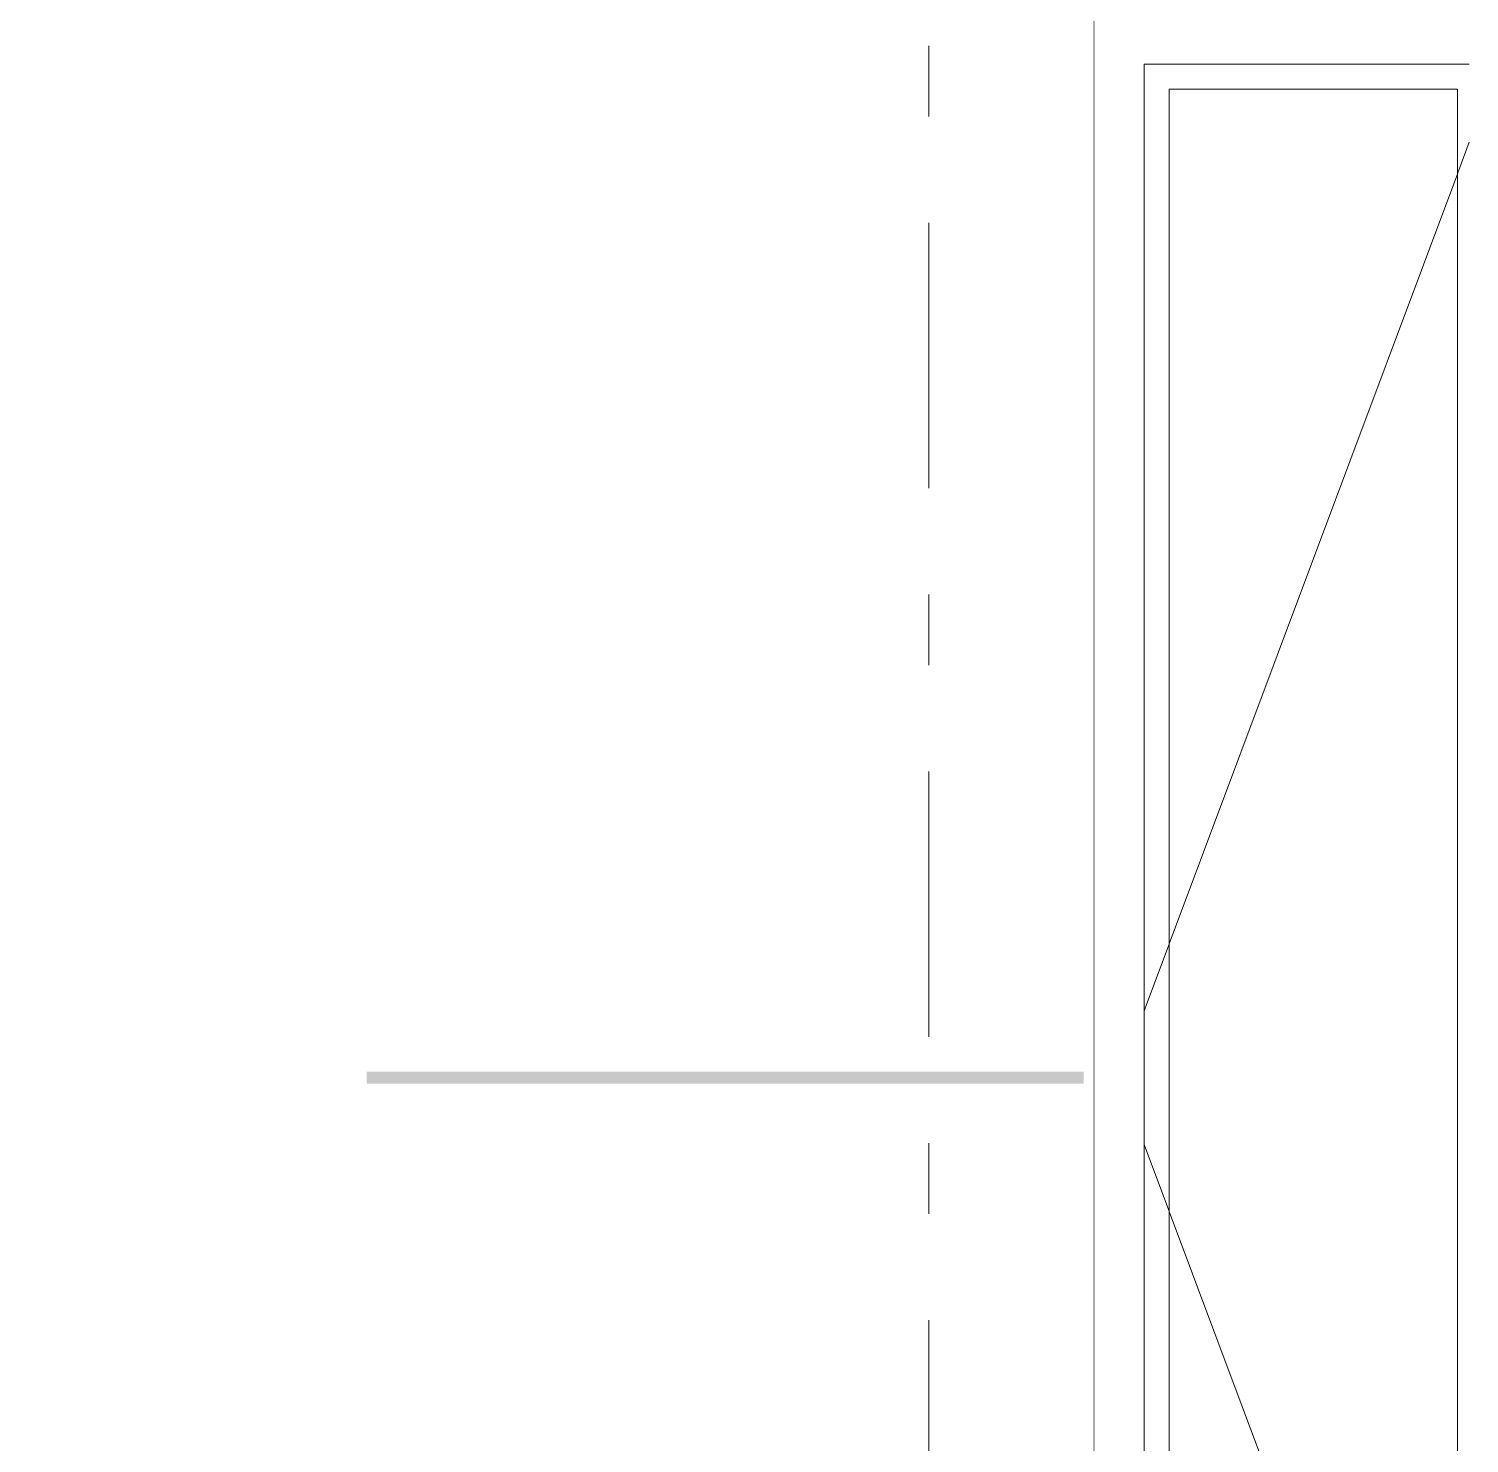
# Model space of a CAD drawing. Header units: millimetres. Extents: x -48147 to 1403542, y -455564 to 18123.
# Drawn here: x 1398445 to 1399880, y -436247 to -434837 of the extents above; entities that cross this region are included whole.
import ezdxf
from ezdxf.enums import TextEntityAlignment as Align

# ---------------------------------------------------------------- set-up
doc = ezdxf.new("R2010")
doc.units = ezdxf.units.MM
doc.header["$MEASUREMENT"] = 0
doc.linetypes.add('Double Dashed', pattern=[546.805537, 264.583325, -105.833328, 70.555556, -105.833328])
doc.linetypes.add('Wipeout_Contour', pattern=[1000, 0, -1000])
for name, color, linetype, lineweight, true_color in [('A-20-M_Floor_Slab_Pen_No__148', 7, 'Continuous', 0, 0x444444), ('New_A-15-MG_Structural_Grid_Phase_2_Pen_No__222', 7, 'Continuous', 13, 0x65af33), ('New_A-20-M_Ceiling_Pen_No__107', 7, 'Continuous', 15, 0xa6a6a6), ('New_A-20-M_Ceiling_Pen_No__29', 7, 'Continuous', 50, 0x2a2a2a), ('New_A-25-M_Wall_Ext_Pen_No__107', 7, 'Continuous', 15, 0xa6a6a6)]:
    doc.layers.add(name, color=color, linetype=linetype, lineweight=lineweight, true_color=true_color)
for name, color, linetype in [('A-95-P_Drawing', 7, 'Continuous'), ('New_A-15-MG_Structural_Grid_Phase_2', 7, 'Continuous'), ('New_A-20-M_Ceiling', 7, 'Continuous'), ('New_A-25-M_Wall_Ext', 7, 'Continuous'), ('New_ArchiCAD Windows', 7, 'Continuous'), ('S-280-M_COLUMN.IFC Import', 7, 'Continuous')]:
    doc.layers.add(name, color=color, linetype=linetype)
for name, color, linetype, lineweight in [('A-95-P_Drawing_Pen_No__1', 7, 'Continuous', 13), ('New_A-25-M_Wall_Ext_Pen_No__1', 7, 'Continuous', 13), ('New_ArchiCAD Windows_Pen_No__3', 7, 'Continuous', 18), ('New_ArchiCAD Windows_Pen_No__87', 8, 'Continuous', 20)]:
    doc.layers.add(name, color=color, linetype=linetype, lineweight=lineweight)
doc.styles.add('GENERATED_STYLE_2', font='')
doc.styles.get('GENERATED_STYLE_2').set_extended_font_data('Swis721 BT')

# ---------------------------------------------------------------- blocks, each defined once
blk = doc.blocks.new('*X34', base_point=(1418663.2, -449992.5))
at = {"layer": 'New_A-25-M_Wall_Ext_Pen_No__107', "linetype": 'Continuous'}
for p, q in [((1398631.7, -434828), (1398631.7, -434846.6)), ((1398631.7, -434846.6), (1398640.5, -434862.9)), ((1398691.5, -434867.8), (1398722, -434844.9)), ((1398731.2, -434839.8), (1398722, -434844.9)), ((1398741.4, -434837.4), (1398731.2, -434839.8)), ((1398751.9, -434838), (1398741.4, -434837.4)), ((1398761.9, -434841.3), (1398751.9, -434838)), ((1398770.6, -434847.3), (1398761.9, -434841.3)), ((1398777.3, -434855.4), (1398770.6, -434847.3)), ((1398640.5, -434862.9), (1398655.9, -434873.2)), ((1398781.5, -434865), (1398777.3, -434855.4)), ((1398655.9, -434877.6), (1398640.5, -434887.8)), ((1398655.9, -434873.2), (1398674.4, -434875)), ((1398674.4, -434875.8), (1398655.9, -434877.6)), ((1398674.4, -434875), (1398691.5, -434867.8)), ((1398691.5, -434883), (1398674.4, -434875.8)), ((1398783, -434875.4), (1398781.5, -434865)), ((1398781.5, -434885.8), (1398783, -434875.4)), ((1398640.5, -434887.8), (1398631.7, -434904.2)), ((1398691.5, -434883), (1398722, -434905.9)), ((1398777.3, -434895.4), (1398781.5, -434885.8)), ((1398631.7, -434904.2), (1398631.7, -434922.8)), ((1398722, -434905.9), (1398731.2, -434910.9)), ((1398761.9, -434909.5), (1398770.6, -434903.5)), ((1398770.6, -434903.5), (1398777.3, -434895.4)), ((1398691.5, -434944), (1398722, -434921.1)), ((1398731.2, -434916), (1398722, -434921.1)), ((1398731.2, -434910.9), (1398741.4, -434913.3)), ((1398741.4, -434913.6), (1398731.2, -434916)), ((1398741.4, -434913.3), (1398751.9, -434912.8)), ((1398751.9, -434914.1), (1398741.4, -434913.6)), ((1398751.9, -434912.8), (1398761.9, -434909.5)), ((1398761.9, -434917.5), (1398751.9, -434914.1)), ((1398770.6, -434923.5), (1398761.9, -434917.5)), ((1398631.7, -434922.8), (1398640.5, -434939.1)), ((1398777.3, -434931.5), (1398770.6, -434923.5)), ((1398781.5, -434941.2), (1398777.3, -434931.5)), ((1398640.5, -434939.1), (1398655.9, -434949.4)), ((1398655.9, -434949.4), (1398674.4, -434951.1)), ((1398674.4, -434951.1), (1398691.5, -434944)), ((1398783, -434951.6), (1398781.5, -434941.2)), ((1398640.5, -434964), (1398631.7, -434980.4)), ((1398655.9, -434953.8), (1398640.5, -434964)), ((1398674.4, -434952), (1398655.9, -434953.8)), ((1398691.5, -434959.2), (1398674.4, -434952)), ((1398691.5, -434959.2), (1398722, -434982.1)), ((1398777.3, -434971.6), (1398781.5, -434962)), ((1398781.5, -434962), (1398783, -434951.6)), ((1398770.6, -434979.7), (1398777.3, -434971.6)), ((1398631.7, -434980.4), (1398631.7, -434999)), ((1398722, -434982.1), (1398731.2, -434987.1)), ((1398731.2, -434992.2), (1398722, -434997.3)), ((1398731.2, -434987.1), (1398741.4, -434989.5)), ((1398741.4, -434989.8), (1398731.2, -434992.2)), ((1398741.4, -434989.5), (1398751.9, -434989)), ((1398751.9, -434990.3), (1398741.4, -434989.8)), ((1398751.9, -434989), (1398761.9, -434985.7)), ((1398761.9, -434993.7), (1398751.9, -434990.3)), ((1398761.9, -434985.7), (1398770.6, -434979.7)), ((1398770.6, -434999.6), (1398761.9, -434993.7)), ((1398631.7, -434999), (1398640.5, -435015.3)), ((1398691.5, -435020.1), (1398722, -434997.3)), ((1398777.3, -435007.7), (1398770.6, -434999.6)), ((1398781.5, -435017.4), (1398777.3, -435007.7)), ((1398640.5, -435015.3), (1398655.9, -435025.6)), ((1398674.4, -435027.3), (1398691.5, -435020.1)), ((1398783, -435027.8), (1398781.5, -435017.4)), ((1398655.9, -435030), (1398640.5, -435040.2)), ((1398655.9, -435025.6), (1398674.4, -435027.3)), ((1398674.4, -435028.2), (1398655.9, -435030)), ((1398691.5, -435035.4), (1398674.4, -435028.2)), ((1398691.5, -435035.4), (1398722, -435058.2)), ((1398781.5, -435038.2), (1398783, -435027.8)), ((1398640.5, -435040.2), (1398631.7, -435056.6)), ((1398770.6, -435055.9), (1398777.3, -435047.8)), ((1398777.3, -435047.8), (1398781.5, -435038.2)), ((1398631.7, -435056.6), (1398631.7, -435075.1)), ((1398722, -435058.2), (1398731.2, -435063.3)), ((1398731.2, -435063.3), (1398741.4, -435065.7)), ((1398741.4, -435065.7), (1398751.9, -435065.2)), ((1398751.9, -435065.2), (1398761.9, -435061.8)), ((1398761.9, -435061.8), (1398770.6, -435055.9)), ((1398631.7, -435075.1), (1398640.5, -435091.5)), ((1398691.5, -435096.3), (1398722, -435073.5)), ((1398731.2, -435068.4), (1398722, -435073.5)), ((1398741.4, -435066), (1398731.2, -435068.4)), ((1398751.9, -435066.5), (1398741.4, -435066)), ((1398761.9, -435069.9), (1398751.9, -435066.5)), ((1398770.6, -435075.8), (1398761.9, -435069.9)), ((1398777.3, -435083.9), (1398770.6, -435075.8)), ((1398640.5, -435091.5), (1398655.9, -435101.8)), ((1398781.5, -435093.5), (1398777.3, -435083.9)), ((1398783, -435104), (1398781.5, -435093.5)), ((1398655.9, -435106.1), (1398640.5, -435116.4)), ((1398655.9, -435101.8), (1398674.4, -435103.5)), ((1398674.4, -435104.4), (1398655.9, -435106.1)), ((1398674.4, -435103.5), (1398691.5, -435096.3)), ((1398691.5, -435111.6), (1398674.4, -435104.4)), ((1398781.5, -435114.4), (1398783, -435104)), ((1398640.5, -435116.4), (1398631.7, -435132.8)), ((1398691.5, -435111.6), (1398722, -435134.4)), ((1398777.3, -435124), (1398781.5, -435114.4)), ((1398631.7, -435132.8), (1398631.7, -435151.3)), ((1398722, -435134.4), (1398731.2, -435139.5)), ((1398761.9, -435138), (1398770.6, -435132.1)), ((1398770.6, -435132.1), (1398777.3, -435124)), ((1398631.7, -435151.3), (1398640.5, -435167.7)), ((1398691.5, -435172.5), (1398722, -435149.7)), ((1398731.2, -435144.6), (1398722, -435149.7)), ((1398731.2, -435139.5), (1398741.4, -435141.9)), ((1398741.4, -435142.2), (1398731.2, -435144.6)), ((1398741.4, -435141.9), (1398751.9, -435141.4)), ((1398751.9, -435142.7), (1398741.4, -435142.2)), ((1398751.9, -435141.4), (1398761.9, -435138)), ((1398761.9, -435146.1), (1398751.9, -435142.7)), ((1398770.6, -435152), (1398761.9, -435146.1)), ((1398777.3, -435160.1), (1398770.6, -435152)), ((1398781.5, -435169.7), (1398777.3, -435160.1)), ((1398640.5, -435167.7), (1398655.9, -435178)), ((1398655.9, -435178), (1398674.4, -435179.7)), ((1398674.4, -435179.7), (1398691.5, -435172.5)), ((1398783, -435180.1), (1398781.5, -435169.7)), ((1398781.5, -435190.6), (1398783, -435180.1)), ((1398640.5, -435192.6), (1398631.7, -435209)), ((1398655.9, -435182.3), (1398640.5, -435192.6)), ((1398674.4, -435180.6), (1398655.9, -435182.3)), ((1398691.5, -435187.8), (1398674.4, -435180.6)), ((1398691.5, -435187.8), (1398722, -435210.6)), ((1398777.3, -435200.2), (1398781.5, -435190.6)), ((1398631.7, -435209), (1398631.7, -435227.5)), ((1398761.9, -435214.2), (1398770.6, -435208.3)), ((1398770.6, -435208.3), (1398777.3, -435200.2)), ((1398722, -435210.6), (1398731.2, -435215.7)), ((1398731.2, -435220.8), (1398722, -435225.9)), ((1398731.2, -435215.7), (1398741.4, -435218.1)), ((1398741.4, -435218.4), (1398731.2, -435220.8)), ((1398741.4, -435218.1), (1398751.9, -435217.6)), ((1398751.9, -435218.9), (1398741.4, -435218.4)), ((1398751.9, -435217.6), (1398761.9, -435214.2)), ((1398761.9, -435222.3), (1398751.9, -435218.9)), ((1398770.6, -435228.2), (1398761.9, -435222.3)), ((1398631.7, -435227.5), (1398640.5, -435243.9)), ((1398691.5, -435248.7), (1398722, -435225.9)), ((1398777.3, -435236.3), (1398770.6, -435228.2)), ((1398781.5, -435245.9), (1398777.3, -435236.3)), ((1398640.5, -435243.9), (1398655.9, -435254.1)), ((1398674.4, -435255.9), (1398691.5, -435248.7)), ((1398783, -435256.3), (1398781.5, -435245.9)), ((1398655.9, -435258.5), (1398640.5, -435268.8)), ((1398655.9, -435254.1), (1398674.4, -435255.9)), ((1398674.4, -435256.8), (1398655.9, -435258.5)), ((1398691.5, -435264), (1398674.4, -435256.8)), ((1398691.5, -435264), (1398722, -435286.8)), ((1398781.5, -435266.7), (1398783, -435256.3)), ((1398640.5, -435268.8), (1398631.7, -435285.2)), ((1398770.6, -435284.5), (1398777.3, -435276.4)), ((1398777.3, -435276.4), (1398781.5, -435266.7)), ((1398631.7, -435285.2), (1398631.7, -435303.7)), ((1398722, -435286.8), (1398731.2, -435291.9)), ((1398731.2, -435291.9), (1398741.4, -435294.3)), ((1398741.4, -435294.6), (1398731.2, -435297)), ((1398741.4, -435294.3), (1398751.9, -435293.8)), ((1398751.9, -435295.1), (1398741.4, -435294.6)), ((1398751.9, -435293.8), (1398761.9, -435290.4)), ((1398761.9, -435298.5), (1398751.9, -435295.1)), ((1398761.9, -435290.4), (1398770.6, -435284.5)), ((1398631.7, -435303.7), (1398640.5, -435320.1)), ((1398691.5, -435324.9), (1398722, -435302.1)), ((1398731.2, -435297), (1398722, -435302.1)), ((1398770.6, -435304.4), (1398761.9, -435298.5)), ((1398777.3, -435312.5), (1398770.6, -435304.4)), ((1398640.5, -435320.1), (1398655.9, -435330.3)), ((1398781.5, -435322.1), (1398777.3, -435312.5)), ((1398783, -435332.5), (1398781.5, -435322.1)), ((1398655.9, -435334.7), (1398640.5, -435345)), ((1398655.9, -435330.3), (1398674.4, -435332.1)), ((1398674.4, -435333), (1398655.9, -435334.7)), ((1398674.4, -435332.1), (1398691.5, -435324.9)), ((1398691.5, -435340.1), (1398674.4, -435333)), ((1398781.5, -435342.9), (1398783, -435332.5)), ((1398640.5, -435345), (1398631.7, -435361.3)), ((1398691.5, -435340.1), (1398722, -435363)), ((1398777.3, -435352.6), (1398781.5, -435342.9)), ((1398631.7, -435361.3), (1398631.7, -435379.9)), ((1398722, -435363), (1398731.2, -435368.1)), ((1398751.9, -435370), (1398761.9, -435366.6)), ((1398761.9, -435366.6), (1398770.6, -435360.7)), ((1398770.6, -435360.7), (1398777.3, -435352.6)), ((1398631.7, -435379.9), (1398640.5, -435396.3)), ((1398691.5, -435401.1), (1398722, -435378.2)), ((1398731.2, -435373.2), (1398722, -435378.2)), ((1398731.2, -435368.1), (1398741.4, -435370.5)), ((1398741.4, -435370.8), (1398731.2, -435373.2)), ((1398741.4, -435370.5), (1398751.9, -435370)), ((1398751.9, -435371.3), (1398741.4, -435370.8)), ((1398761.9, -435374.6), (1398751.9, -435371.3)), ((1398770.6, -435380.6), (1398761.9, -435374.6)), ((1398777.3, -435388.7), (1398770.6, -435380.6)), ((1398781.5, -435398.3), (1398777.3, -435388.7)), ((1398640.5, -435396.3), (1398655.9, -435406.5)), ((1398655.9, -435406.5), (1398674.4, -435408.3)), ((1398674.4, -435409.2), (1398655.9, -435410.9)), ((1398674.4, -435408.3), (1398691.5, -435401.1)), ((1398691.5, -435416.3), (1398674.4, -435409.2)), ((1398783, -435408.7), (1398781.5, -435398.3)), ((1398781.5, -435419.1), (1398783, -435408.7)), ((1398640.5, -435421.2), (1398631.7, -435437.5)), ((1398655.9, -435410.9), (1398640.5, -435421.2)), ((1398691.5, -435416.3), (1398722, -435439.2)), ((1398777.3, -435428.7), (1398781.5, -435419.1)), ((1398631.7, -435437.5), (1398631.7, -435456.1)), ((1398761.9, -435442.8), (1398770.6, -435436.8)), ((1398770.6, -435436.8), (1398777.3, -435428.7)), ((1398722, -435439.2), (1398731.2, -435444.3)), ((1398731.2, -435449.3), (1398722, -435454.4)), ((1398731.2, -435444.3), (1398741.4, -435446.7)), ((1398741.4, -435447), (1398731.2, -435449.3)), ((1398741.4, -435446.7), (1398751.9, -435446.2)), ((1398751.9, -435447.5), (1398741.4, -435447)), ((1398751.9, -435446.2), (1398761.9, -435442.8)), ((1398761.9, -435450.8), (1398751.9, -435447.5)), ((1398770.6, -435456.8), (1398761.9, -435450.8)), ((1398631.7, -435456.1), (1398640.5, -435472.4)), ((1398691.5, -435477.3), (1398722, -435454.4)), ((1398777.3, -435464.9), (1398770.6, -435456.8)), ((1398781.5, -435474.5), (1398777.3, -435464.9)), ((1398640.5, -435472.4), (1398655.9, -435482.7)), ((1398674.4, -435484.5), (1398691.5, -435477.3)), ((1398783, -435484.9), (1398781.5, -435474.5)), ((1398655.9, -435487.1), (1398640.5, -435497.4)), ((1398655.9, -435482.7), (1398674.4, -435484.5)), ((1398674.4, -435485.3), (1398655.9, -435487.1)), ((1398691.5, -435492.5), (1398674.4, -435485.3)), ((1398691.5, -435492.5), (1398722, -435515.4)), ((1398777.3, -435504.9), (1398781.5, -435495.3)), ((1398781.5, -435495.3), (1398783, -435484.9)), ((1398640.5, -435497.4), (1398631.7, -435513.7)), ((1398770.6, -435513), (1398777.3, -435504.9)), ((1398631.7, -435513.7), (1398631.7, -435532.3)), ((1398722, -435515.4), (1398731.2, -435520.5)), ((1398731.2, -435520.5), (1398741.4, -435522.9)), ((1398741.4, -435523.2), (1398731.2, -435525.5)), ((1398741.4, -435522.9), (1398751.9, -435522.3)), ((1398751.9, -435523.7), (1398741.4, -435523.2)), ((1398751.9, -435522.3), (1398761.9, -435519)), ((1398761.9, -435527), (1398751.9, -435523.7)), ((1398761.9, -435519), (1398770.6, -435513)), ((1398631.7, -435532.3), (1398640.5, -435548.6)), ((1398691.5, -435553.5), (1398722, -435530.6)), ((1398731.2, -435525.5), (1398722, -435530.6)), ((1398770.6, -435533), (1398761.9, -435527)), ((1398777.3, -435541.1), (1398770.6, -435533)), ((1398640.5, -435548.6), (1398655.9, -435558.9)), ((1398781.5, -435550.7), (1398777.3, -435541.1)), ((1398783, -435561.1), (1398781.5, -435550.7)), ((1398655.9, -435563.3), (1398640.5, -435573.6)), ((1398655.9, -435558.9), (1398674.4, -435560.7)), ((1398674.4, -435561.5), (1398655.9, -435563.3)), ((1398674.4, -435560.7), (1398691.5, -435553.5)), ((1398691.5, -435568.7), (1398674.4, -435561.5)), ((1398781.5, -435571.5), (1398783, -435561.1)), ((1398640.5, -435573.6), (1398631.7, -435589.9)), ((1398691.5, -435568.7), (1398722, -435591.6)), ((1398770.6, -435589.2), (1398777.3, -435581.1)), ((1398777.3, -435581.1), (1398781.5, -435571.5)), ((1398631.7, -435589.9), (1398631.7, -435608.5)), ((1398722, -435591.6), (1398731.2, -435596.7)), ((1398751.9, -435598.5), (1398761.9, -435595.2)), ((1398761.9, -435595.2), (1398770.6, -435589.2)), ((1398631.7, -435608.5), (1398640.5, -435624.8)), ((1398691.5, -435629.7), (1398722, -435606.8)), ((1398731.2, -435601.7), (1398722, -435606.8)), ((1398731.2, -435596.7), (1398741.4, -435599)), ((1398741.4, -435599.3), (1398731.2, -435601.7)), ((1398741.4, -435599), (1398751.9, -435598.5)), ((1398751.9, -435599.9), (1398741.4, -435599.3)), ((1398761.9, -435603.2), (1398751.9, -435599.9)), ((1398770.6, -435609.2), (1398761.9, -435603.2)), ((1398777.3, -435617.3), (1398770.6, -435609.2)), ((1398640.5, -435624.8), (1398655.9, -435635.1)), ((1398781.5, -435626.9), (1398777.3, -435617.3)), ((1398655.9, -435639.5), (1398640.5, -435649.8)), ((1398655.9, -435635.1), (1398674.4, -435636.9)), ((1398674.4, -435637.7), (1398655.9, -435639.5)), ((1398674.4, -435636.9), (1398691.5, -435629.7)), ((1398691.5, -435644.9), (1398674.4, -435637.7)), ((1398783, -435637.3), (1398781.5, -435626.9)), ((1398781.5, -435647.7), (1398783, -435637.3)), ((1398640.5, -435649.8), (1398631.7, -435666.1)), ((1398691.5, -435644.9), (1398722, -435667.8)), ((1398777.3, -435657.3), (1398781.5, -435647.7)), ((1398631.7, -435666.1), (1398631.7, -435684.7)), ((1398722, -435667.8), (1398731.2, -435672.9)), ((1398761.9, -435671.4), (1398770.6, -435665.4)), ((1398770.6, -435665.4), (1398777.3, -435657.3)), ((1398731.2, -435677.9), (1398722, -435683)), ((1398731.2, -435672.9), (1398741.4, -435675.2)), ((1398741.4, -435675.5), (1398731.2, -435677.9)), ((1398741.4, -435675.2), (1398751.9, -435674.7)), ((1398751.9, -435676), (1398741.4, -435675.5)), ((1398751.9, -435674.7), (1398761.9, -435671.4)), ((1398761.9, -435679.4), (1398751.9, -435676)), ((1398770.6, -435685.4), (1398761.9, -435679.4)), ((1398631.7, -435684.7), (1398640.5, -435701)), ((1398691.5, -435705.9), (1398722, -435683)), ((1398777.3, -435693.5), (1398770.6, -435685.4)), ((1398781.5, -435703.1), (1398777.3, -435693.5)), ((1398640.5, -435701), (1398655.9, -435711.3)), ((1398674.4, -435713), (1398691.5, -435705.9)), ((1398783, -435713.5), (1398781.5, -435703.1)), ((1398655.9, -435715.7), (1398640.5, -435725.9)), ((1398655.9, -435711.3), (1398674.4, -435713)), ((1398674.4, -435713.9), (1398655.9, -435715.7)), ((1398691.5, -435721.1), (1398674.4, -435713.9)), ((1398691.5, -435721.1), (1398722, -435744)), ((1398777.3, -435733.5), (1398781.5, -435723.9)), ((1398781.5, -435723.9), (1398783, -435713.5)), ((1398640.5, -435725.9), (1398631.7, -435742.3)), ((1398770.6, -435741.6), (1398777.3, -435733.5)), ((1398631.7, -435742.3), (1398631.7, -435760.9)), ((1398722, -435744), (1398731.2, -435749)), ((1398731.2, -435754.1), (1398722, -435759.2)), ((1398731.2, -435749), (1398741.4, -435751.4)), ((1398741.4, -435751.7), (1398731.2, -435754.1)), ((1398741.4, -435751.4), (1398751.9, -435750.9)), ((1398751.9, -435752.2), (1398741.4, -435751.7)), ((1398751.9, -435750.9), (1398761.9, -435747.6)), ((1398761.9, -435755.6), (1398751.9, -435752.2)), ((1398761.9, -435747.6), (1398770.6, -435741.6)), ((1398631.7, -435760.9), (1398640.5, -435777.2)), ((1398691.5, -435782.1), (1398722, -435759.2)), ((1398770.6, -435761.6), (1398761.9, -435755.6)), ((1398777.3, -435769.6), (1398770.6, -435761.6)), ((1398640.5, -435777.2), (1398655.9, -435787.5)), ((1398674.4, -435789.2), (1398691.5, -435782.1)), ((1398781.5, -435779.3), (1398777.3, -435769.6)), ((1398783, -435789.7), (1398781.5, -435779.3)), ((1398655.9, -435791.9), (1398640.5, -435802.1)), ((1398655.9, -435787.5), (1398674.4, -435789.2)), ((1398674.4, -435790.1), (1398655.9, -435791.9)), ((1398691.5, -435797.3), (1398674.4, -435790.1)), ((1398691.5, -435797.3), (1398722, -435820.1)), ((1398781.5, -435800.1), (1398783, -435789.7)), ((1398640.5, -435802.1), (1398631.7, -435818.5)), ((1398770.6, -435817.8), (1398777.3, -435809.7)), ((1398777.3, -435809.7), (1398781.5, -435800.1)), ((1398631.7, -435818.5), (1398631.7, -435837)), ((1398722, -435820.1), (1398731.2, -435825.2)), ((1398731.2, -435825.2), (1398741.4, -435827.6)), ((1398751.9, -435827.1), (1398761.9, -435823.7)), ((1398761.9, -435823.7), (1398770.6, -435817.8)), ((1398631.7, -435837), (1398640.5, -435853.4)), ((1398691.5, -435858.2), (1398722, -435835.4)), ((1398731.2, -435830.3), (1398722, -435835.4)), ((1398741.4, -435827.9), (1398731.2, -435830.3)), ((1398741.4, -435827.6), (1398751.9, -435827.1)), ((1398751.9, -435828.4), (1398741.4, -435827.9)), ((1398761.9, -435831.8), (1398751.9, -435828.4)), ((1398770.6, -435837.7), (1398761.9, -435831.8)), ((1398777.3, -435845.8), (1398770.6, -435837.7)), ((1398640.5, -435853.4), (1398655.9, -435863.7)), ((1398781.5, -435855.5), (1398777.3, -435845.8)), ((1398655.9, -435868.1), (1398640.5, -435878.3)), ((1398655.9, -435863.7), (1398674.4, -435865.4)), ((1398674.4, -435866.3), (1398655.9, -435868.1)), ((1398674.4, -435865.4), (1398691.5, -435858.2)), ((1398691.5, -435873.5), (1398674.4, -435866.3)), ((1398783, -435865.9), (1398781.5, -435855.5)), ((1398781.5, -435876.3), (1398783, -435865.9)), ((1398640.5, -435878.3), (1398631.7, -435894.7)), ((1398691.5, -435873.5), (1398722, -435896.3)), ((1398777.3, -435885.9), (1398781.5, -435876.3)), ((1398631.7, -435894.7), (1398631.7, -435913.2)), ((1398722, -435896.3), (1398731.2, -435901.4)), ((1398761.9, -435899.9), (1398770.6, -435894)), ((1398770.6, -435894), (1398777.3, -435885.9)), ((1398691.5, -435934.4), (1398722, -435911.6)), ((1398731.2, -435906.5), (1398722, -435911.6)), ((1398731.2, -435901.4), (1398741.4, -435903.8)), ((1398741.4, -435904.1), (1398731.2, -435906.5)), ((1398741.4, -435903.8), (1398751.9, -435903.3)), ((1398751.9, -435904.6), (1398741.4, -435904.1)), ((1398751.9, -435903.3), (1398761.9, -435899.9)), ((1398761.9, -435908), (1398751.9, -435904.6)), ((1398770.6, -435913.9), (1398761.9, -435908)), ((1398631.7, -435913.2), (1398640.5, -435929.6)), ((1398777.3, -435922), (1398770.6, -435913.9)), ((1398781.5, -435931.6), (1398777.3, -435922)), ((1398640.5, -435929.6), (1398655.9, -435939.9)), ((1398655.9, -435939.9), (1398674.4, -435941.6)), ((1398674.4, -435941.6), (1398691.5, -435934.4)), ((1398783, -435942.1), (1398781.5, -435931.6)), ((1398640.5, -435954.5), (1398631.7, -435970.9)), ((1398655.9, -435944.2), (1398640.5, -435954.5)), ((1398674.4, -435942.5), (1398655.9, -435944.2)), ((1398691.5, -435949.7), (1398674.4, -435942.5)), ((1398691.5, -435949.7), (1398722, -435972.5)), ((1398777.3, -435962.1), (1398781.5, -435952.5)), ((1398781.5, -435952.5), (1398783, -435942.1)), ((1398770.6, -435970.2), (1398777.3, -435962.1)), ((1398631.7, -435970.9), (1398631.7, -435989.4)), ((1398722, -435972.5), (1398731.2, -435977.6)), ((1398731.2, -435982.7), (1398722, -435987.8)), ((1398731.2, -435977.6), (1398741.4, -435980)), ((1398741.4, -435980.3), (1398731.2, -435982.7)), ((1398741.4, -435980), (1398751.9, -435979.5)), ((1398751.9, -435980.8), (1398741.4, -435980.3)), ((1398751.9, -435979.5), (1398761.9, -435976.1)), ((1398761.9, -435984.2), (1398751.9, -435980.8)), ((1398761.9, -435976.1), (1398770.6, -435970.2)), ((1398631.7, -435989.4), (1398640.5, -436005.8)), ((1398691.5, -436010.6), (1398722, -435987.8)), ((1398770.6, -435990.1), (1398761.9, -435984.2)), ((1398777.3, -435998.2), (1398770.6, -435990.1)), ((1398781.5, -436007.8), (1398777.3, -435998.2)), ((1398640.5, -436005.8), (1398655.9, -436016.1)), ((1398674.4, -436017.8), (1398691.5, -436010.6)), ((1398783, -436018.2), (1398781.5, -436007.8)), ((1398655.9, -436020.4), (1398640.5, -436030.7)), ((1398655.9, -436016.1), (1398674.4, -436017.8)), ((1398674.4, -436018.7), (1398655.9, -436020.4)), ((1398691.5, -436025.9), (1398674.4, -436018.7)), ((1398691.5, -436025.9), (1398722, -436048.7)), ((1398781.5, -436028.7), (1398783, -436018.2)), ((1398640.5, -436030.7), (1398631.7, -436047.1)), ((1398770.6, -436046.4), (1398777.3, -436038.3)), ((1398777.3, -436038.3), (1398781.5, -436028.7)), ((1398631.7, -436047.1), (1398631.7, -436065.6)), ((1398722, -436048.7), (1398731.2, -436053.8)), ((1398731.2, -436053.8), (1398741.4, -436056.2)), ((1398741.4, -436056.2), (1398751.9, -436055.7)), ((1398751.9, -436055.7), (1398761.9, -436052.3)), ((1398761.9, -436052.3), (1398770.6, -436046.4)), ((1398631.7, -436065.6), (1398640.5, -436082)), ((1398691.5, -436086.8), (1398722, -436064)), ((1398731.2, -436058.9), (1398722, -436064)), ((1398741.4, -436056.5), (1398731.2, -436058.9)), ((1398751.9, -436057), (1398741.4, -436056.5)), ((1398761.9, -436060.4), (1398751.9, -436057)), ((1398770.6, -436066.3), (1398761.9, -436060.4)), ((1398777.3, -436074.4), (1398770.6, -436066.3)), ((1398640.5, -436082), (1398655.9, -436092.2)), ((1398781.5, -436084), (1398777.3, -436074.4)), ((1398783, -436094.4), (1398781.5, -436084)), ((1398655.9, -436096.6), (1398640.5, -436106.9)), ((1398655.9, -436092.2), (1398674.4, -436094)), ((1398674.4, -436094.9), (1398655.9, -436096.6)), ((1398674.4, -436094), (1398691.5, -436086.8)), ((1398691.5, -436102.1), (1398674.4, -436094.9)), ((1398781.5, -436104.8), (1398783, -436094.4)), ((1398640.5, -436106.9), (1398631.7, -436123.3)), ((1398691.5, -436102.1), (1398722, -436124.9)), ((1398777.3, -436114.5), (1398781.5, -436104.8)), ((1398631.7, -436123.3), (1398631.7, -436141.8)), ((1398722, -436124.9), (1398731.2, -436130)), ((1398761.9, -436128.5), (1398770.6, -436122.6)), ((1398770.6, -436122.6), (1398777.3, -436114.5)), ((1398691.5, -436163), (1398722, -436140.1)), ((1398731.2, -436135.1), (1398722, -436140.1)), ((1398731.2, -436130), (1398741.4, -436132.4)), ((1398741.4, -436132.7), (1398731.2, -436135.1)), ((1398741.4, -436132.4), (1398751.9, -436131.9)), ((1398751.9, -436133.2), (1398741.4, -436132.7)), ((1398751.9, -436131.9), (1398761.9, -436128.5)), ((1398761.9, -436136.6), (1398751.9, -436133.2)), ((1398770.6, -436142.5), (1398761.9, -436136.6)), ((1398631.7, -436141.8), (1398640.5, -436158.2)), ((1398777.3, -436150.6), (1398770.6, -436142.5)), ((1398781.5, -436160.2), (1398777.3, -436150.6)), ((1398640.5, -436158.2), (1398655.9, -436168.4)), ((1398655.9, -436168.4), (1398674.4, -436170.2)), ((1398674.4, -436170.2), (1398691.5, -436163)), ((1398783, -436170.6), (1398781.5, -436160.2)), ((1398640.5, -436183.1), (1398631.7, -436199.4)), ((1398655.9, -436172.8), (1398640.5, -436183.1)), ((1398674.4, -436171.1), (1398655.9, -436172.8)), ((1398691.5, -436178.2), (1398674.4, -436171.1)), ((1398691.5, -436178.2), (1398722, -436201.1)), ((1398777.3, -436190.7), (1398781.5, -436181)), ((1398781.5, -436181), (1398783, -436170.6)), ((1398761.9, -436204.7), (1398770.6, -436198.7)), ((1398770.6, -436198.7), (1398777.3, -436190.7)), ((1398631.7, -436199.4), (1398631.7, -436218)), ((1398722, -436201.1), (1398731.2, -436206.2)), ((1398731.2, -436211.3), (1398722, -436216.3)), ((1398731.2, -436206.2), (1398741.4, -436208.6)), ((1398741.4, -436208.9), (1398731.2, -436211.3)), ((1398741.4, -436208.6), (1398751.9, -436208.1)), ((1398751.9, -436209.4), (1398741.4, -436208.9)), ((1398751.9, -436208.1), (1398761.9, -436204.7)), ((1398761.9, -436212.7), (1398751.9, -436209.4)), ((1398770.6, -436218.7), (1398761.9, -436212.7)), ((1398631.7, -436218), (1398640.5, -436234.4)), ((1398691.5, -436239.2), (1398722, -436216.3)), ((1398777.3, -436226.8), (1398770.6, -436218.7)), ((1398781.5, -436236.4), (1398777.3, -436226.8)), ((1398640.5, -436234.4), (1398655.9, -436244.6)), ((1398674.4, -436246.4), (1398691.5, -436239.2)), ((1398783, -436246.8), (1398781.5, -436236.4)), ((1398655.9, -436244.6), (1398674.4, -436246.4))]:
    blk.add_line(p, q, dxfattribs=at)
blk = doc.blocks.new('Section Elem_7_1', base_point=(1418663.2, -449992.5))
at = {"layer": 'New_A-25-M_Wall_Ext_Pen_No__107', "linetype": 'Continuous', "lineweight": 0, "true_color": 0x535353}
blk.add_hatch(color=251, dxfattribs=at).paths.add_polyline_path([(1398605.8, -436932.5), (1398608.8, -436932.5), (1398608.8, -432569.4), (1398605.8, -432569.4)])
at = {"layer": 'New_A-25-M_Wall_Ext_Pen_No__1', "linetype": 'Continuous'}
blk.add_line((1398446.3, -434842.5), (1398446.3, -436932.5), dxfattribs=at)
at = {"color": 254, "linetype": 'Wipeout_Contour', "lineweight": 0, "ltscale": 5859178.710846109}
blk.add_wipeout([(1398786.8, -436932.5), (1398791.3, -436932.5), (1398791.3, -432569.4), (1398786.8, -432569.4)], dxfattribs=at).dxf.layer = 'New_A-25-M_Wall_Ext'
at = {"layer": 'New_A-25-M_Wall_Ext_Pen_No__107', "linetype": 'Continuous'}
h = blk.add_hatch(dxfattribs=at)
h.set_pattern_fill('Plaster_0001', color=256, style=0, pattern_type=2)
h.set_pattern_definition([(0, (1418663.25, -449992.53), (0, 86.60254), [0, -50]), (0, (1418688.25, -449949.23), (0, 86.60254), [0, -50])])
h.paths.add_polyline_path([(1398786.8, -436932.5), (1398791.3, -436932.5), (1398791.3, -432569.4), (1398786.8, -432569.4)])
at = {"color": 254, "linetype": 'Wipeout_Contour', "lineweight": 0, "ltscale": 5858864.537588875}
blk.add_wipeout([(1398626.8, -436932.5), (1398786.8, -436932.5), (1398786.8, -432569.4), (1398626.8, -432569.4)], dxfattribs=at).dxf.layer = 'New_A-25-M_Wall_Ext'
at = {"layer": 'New_A-25-M_Wall_Ext_Pen_No__1', "linetype": 'Continuous'}
for p, q in [((1398786.8, -432569.4), (1398786.8, -436932.5)), ((1398791.3, -432569.4), (1398791.3, -436932.5))]:
    blk.add_line(p, q, dxfattribs=at)
at = {"layer": 'New_A-25-M_Wall_Ext'}
blk.add_blockref('*X34', (1418663.2, -449992.5), dxfattribs=at)
at = {"color": 254, "linetype": 'Wipeout_Contour', "lineweight": 0, "ltscale": 5858547.499574577}
blk.add_wipeout([(1398620.8, -436932.5), (1398626.8, -436932.5), (1398626.8, -432569.4), (1398620.8, -432569.4)], dxfattribs=at).dxf.layer = 'New_A-25-M_Wall_Ext'
at = {"layer": 'New_A-25-M_Wall_Ext_Pen_No__107', "linetype": 'Continuous'}
blk.add_hatch(color=256, dxfattribs=at).paths.add_polyline_path([(1398608.8, -436932.5), (1398620.8, -436932.5), (1398620.8, -432569.4), (1398608.8, -432569.4)])
at = {"layer": 'New_A-25-M_Wall_Ext_Pen_No__1', "linetype": 'Continuous'}
for p, q in [((1398620.8, -432569.4), (1398620.8, -436932.5)), ((1398626.8, -432569.4), (1398626.8, -436932.5))]:
    blk.add_line(p, q, dxfattribs=at)
at = {"color": 254, "linetype": 'Wipeout_Contour', "lineweight": 0, "ltscale": 7323443.168880811}
blk.add_wipeout([(1398461.8, -436932.5), (1398576.8, -436932.5), (1398605.8, -436932.5), (1398605.8, -432569.4), (1398461.8, -432569.4)], dxfattribs=at).dxf.layer = 'New_A-25-M_Wall_Ext'
at = {"layer": 'New_A-25-M_Wall_Ext_Pen_No__107', "linetype": 'Continuous'}
blk.add_hatch(color=256, dxfattribs=at).paths.add_polyline_path([(1398446.3, -436932.5), (1398458.8, -436932.5), (1398458.8, -432569.4), (1398446.3, -432569.4)])
at = {"layer": 'New_A-25-M_Wall_Ext_Pen_No__107', "linetype": 'Continuous', "lineweight": 0, "true_color": 0x535353}
blk.add_hatch(color=251, dxfattribs=at).paths.add_polyline_path([(1398458.8, -436932.5), (1398461.8, -436932.5), (1398461.8, -432569.4), (1398458.8, -432569.4)])
at = {"layer": 'New_A-25-M_Wall_Ext_Pen_No__1', "linetype": 'Continuous'}
for p, q in [((1398458.8, -432569.4), (1398458.8, -436932.5)), ((1398461.8, -432569.4), (1398461.8, -436932.5)), ((1398605.8, -432569.4), (1398605.8, -436932.5)), ((1398608.8, -432569.4), (1398608.8, -436932.5))]:
    blk.add_line(p, q, dxfattribs=at)
blk = doc.blocks.new('Section Elem_149_1', base_point=(1418663.2, -449992.5))
at = {"layer": 'New_A-20-M_Ceiling_Pen_No__107', "linetype": 'Continuous'}
blk.add_hatch(color=256, dxfattribs=at).paths.add_polyline_path([(1398446.3, -434817.5), (1392210, -434817.5), (1392210, -434842.5), (1398446.3, -434842.5)])
at = {"layer": 'New_A-20-M_Ceiling_Pen_No__29', "linetype": 'Continuous'}
blk.add_line((1398446.3, -434842.5), (1392210, -434842.5), dxfattribs=at)
blk = doc.blocks.new('Section Elem_165_1', base_point=(1418663.2, -449992.5))
at = {"color": 254, "linetype": 'Wipeout_Contour', "lineweight": 0, "ltscale": 5863353.359544476}
blk.add_wipeout([(1399556.2, -436892.5), (1399556.2, -434872.5), (1399506.2, -434872.5), (1399506.2, -436892.5)], dxfattribs=at).dxf.layer = 'New_ArchiCAD Windows'
at = {"color": 254, "linetype": 'Wipeout_Contour', "lineweight": 0, "ltscale": 5864664.215624661}
blk.add_wipeout([(1399868.7, -434897.5), (1399868.7, -436867.5), (1399880.2, -436867.5), (1399880.2, -434897.5)], dxfattribs=at).dxf.layer = 'New_ArchiCAD Windows'
at = {"color": 254, "linetype": 'Wipeout_Contour', "lineweight": 0, "ltscale": 7328303.565225973}
blk.add_wipeout([(1399880.2, -434822.5), (1399506.2, -434822.5), (1399506.2, -434872.5), (1399556.2, -434872.5), (1399880.2, -434872.5)], dxfattribs=at).dxf.layer = 'New_ArchiCAD Windows'
at = {"color": 254, "linetype": 'Wipeout_Contour', "lineweight": 0, "ltscale": 5863496.512298318}
blk.add_wipeout([(1399556.2, -436867.5), (1399581.2, -436867.5), (1399581.2, -434897.5), (1399556.2, -434897.5)], dxfattribs=at).dxf.layer = 'New_ArchiCAD Windows'
at = {"color": 254, "linetype": 'Wipeout_Contour', "lineweight": 0, "ltscale": 7331365.812079558}
blk.add_wipeout([(1399880.2, -436892.5), (1399556.2, -436892.5), (1399506.2, -436892.5), (1399506.2, -436942.5), (1399880.2, -436942.5)], dxfattribs=at).dxf.layer = 'New_ArchiCAD Windows'
at = {"layer": 'New_ArchiCAD Windows_Pen_No__87', "linetype": 'Continuous'}
for p, q in [((1399506.2, -434822.5), (1399506.2, -436942.5)), ((1399880.2, -434822.5), (1399506.2, -434822.5)), ((1399506.2, -436942.5), (1399880.2, -436942.5))]:
    blk.add_line(p, q, dxfattribs=at)
at = {"color": 254, "linetype": 'Wipeout_Contour', "lineweight": 0, "ltscale": 8794342.341138985}
blk.add_wipeout([(1399556.2, -434897.5), (1399581.2, -434897.5), (1399868.7, -434897.5), (1399880.2, -434897.5), (1399880.2, -434872.5), (1399556.2, -434872.5)], dxfattribs=at).dxf.layer = 'New_ArchiCAD Windows'
at = {"color": 254, "linetype": 'Wipeout_Contour', "lineweight": 0, "ltscale": 8797885.847798597}
blk.add_wipeout([(1399581.2, -436867.5), (1399556.2, -436867.5), (1399556.2, -436892.5), (1399880.2, -436892.5), (1399880.2, -436867.5), (1399868.7, -436867.5)], dxfattribs=at).dxf.layer = 'New_ArchiCAD Windows'
at = {"layer": 'New_ArchiCAD Windows_Pen_No__3', "linetype": 'Continuous'}
for p, q in [((1399556.2, -436892.5), (1399556.2, -434872.5)), ((1399556.2, -434872.5), (1399880.2, -434872.5)), ((1399880.2, -436892.5), (1399556.2, -436892.5))]:
    blk.add_line(p, q, dxfattribs=at)
at = {"color": 254, "linetype": 'Wipeout_Contour', "lineweight": 0, "ltscale": 5864093.247303075}
blk.add_wipeout([(1399868.7, -436867.5), (1399868.7, -434897.5), (1399581.2, -434897.5), (1399581.2, -436867.5)], dxfattribs=at).dxf.layer = 'New_ArchiCAD Windows'
at = {"layer": 'New_ArchiCAD Windows_Pen_No__3', "linetype": 'Continuous'}
for p, q in [((1399581.2, -434897.5), (1399581.2, -436867.5)), ((1399868.7, -434897.5), (1399581.2, -434897.5)), ((1399868.7, -436867.5), (1399868.7, -434897.5)), ((1399880.2, -434950.3), (1399556.2, -435815.8)), ((1399880.2, -436814.7), (1399556.2, -435949.3)), ((1399581.2, -436867.5), (1399868.7, -436867.5))]:
    blk.add_line(p, q, dxfattribs=at)
blk = doc.blocks.new('Section Elem_166_1', base_point=(1418663.2, -449992.5))
at = {"color": 254, "linetype": 'Wipeout_Contour', "lineweight": 0, "ltscale": 14661538.77613705}
blk.add_wipeout([(1398791.3, -440949.6), (1399506.2, -440949.6), (1399506.2, -438872.5), (1399880.2, -438872.5), (1399880.2, -436942.5), (1399506.2, -436942.5), (1399506.2, -434822.5), (1399880.2, -434822.5), (1399880.2, -433388.5), (1398791.3, -433388.5)], dxfattribs=at).dxf.layer = 'New_A-25-M_Wall_Ext'
blk = doc.blocks.new('Section Elem_246_1', base_point=(1418663.2, -449992.5))
at = {"color": 254, "linetype": 'Wipeout_Contour', "lineweight": 0, "ltscale": 5860026.351600787}
blk.add_wipeout([(1398445.1, -434842.5), (1398445.1, -438292.5), (1398446.3, -438292.5), (1398446.3, -434842.5)], dxfattribs=at).dxf.layer = 'S-280-M_COLUMN.IFC Import'
blk = doc.blocks.new('Standard grid marker[3]_1', base_point=(1398446.3, -431156.2))
at = {"layer": 'New_A-15-MG_Structural_Grid_Phase_2_Pen_No__222', "linetype": 'Double Dashed'}
blk.add_line((1398446.3, -434095.7), (1398446.3, -451053.1), dxfattribs=at)
at = {"layer": 'New_A-15-MG_Structural_Grid_Phase_2_Pen_No__222', "style": 'GENERATED_STYLE_2'}
for tag, p in [('AC_MarkerText_1_0', (1398446.3, -430884.6)), ('AC_MarkerText_1_1', (1398446.3, -454220.9))]:
    blk.add_attdef(tag, text='', height=175, rotation=360, dxfattribs=at).set_placement(p, align=Align.MIDDLE_CENTER)

msp = doc.modelspace()

# ---------------------------------------------------------------- block references
at = {"layer": 'New_A-25-M_Wall_Ext'}
msp.add_blockref('Section Elem_7_1', (1418663.2, -449992.5), dxfattribs=at)
at = {"layer": 'New_ArchiCAD Windows'}
msp.add_blockref('Section Elem_165_1', (1418663.2, -449992.5), dxfattribs=at)

# ---------------------------------------------------------------- next in the draw order: block references
at = {"layer": 'New_A-20-M_Ceiling'}
msp.add_blockref('Section Elem_149_1', (1418663.2, -449992.5), dxfattribs=at)
at = {"layer": 'New_A-25-M_Wall_Ext'}
msp.add_blockref('Section Elem_166_1', (1418663.2, -449992.5), dxfattribs=at)

# ---------------------------------------------------------------- next in the draw order: block references
at = {"layer": 'S-280-M_COLUMN.IFC Import'}
msp.add_blockref('Section Elem_246_1', (1418663.2, -449992.5), dxfattribs=at)

# ---------------------------------------------------------------- next in the draw order: block references
at = {"layer": 'New_A-15-MG_Structural_Grid_Phase_2', "color": 8, "linetype": 'Continuous', "lineweight": 15}
msp.add_blockref('Standard grid marker[3]_1', (1398446.3, -431156.2), dxfattribs=at)

# ---------------------------------------------------------------- next in the draw order: wipeouts: each hides what was drawn before it
at = {"color": 254, "linetype": 'Wipeout_Contour', "lineweight": 0, "ltscale": 5854473.517168632}
msp.add_wipeout([(1391307.3, -431582.2), (1399341.8, -431582.2), (1399341.8, -451938.9), (1391307.3, -451938.9)], dxfattribs=at).dxf.layer = 'A-95-P_Drawing'

# ---------------------------------------------------------------- next in the draw order: hatches: boundary and pattern name
at = {"layer": 'A-20-M_Floor_Slab_Pen_No__148', "linetype": 'Continuous'}
msp.add_hatch(color=256, dxfattribs=at).paths.add_polyline_path([(1399496, -435876.5), (1399496, -435888.5), (1398781.7, -435888.5), (1398781.7, -435876.5)])

# ---------------------------------------------------------------- next in the draw order: linework, layer by layer
at = {"layer": 'A-95-P_Drawing_Pen_No__1', "linetype": 'Double Dashed', "flags": 128}
msp.add_lwpolyline([(1391307.3, -431582.2), (1399341.8, -431582.2), (1399341.8, -451938.9), (1391307.3, -451938.9)], close=True, dxfattribs=at)

doc.saveas('drawing.dxf')
